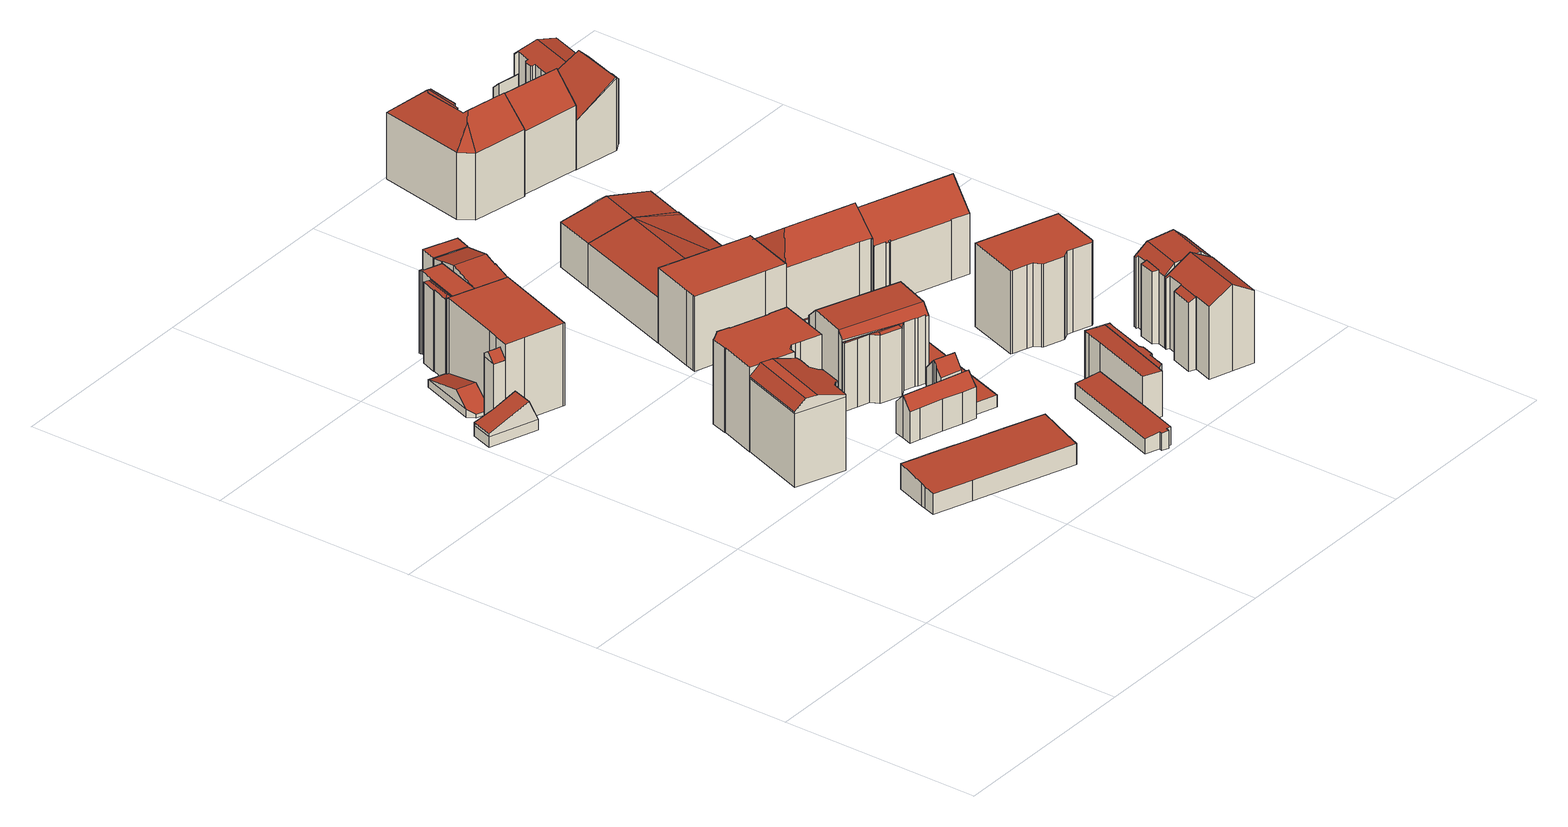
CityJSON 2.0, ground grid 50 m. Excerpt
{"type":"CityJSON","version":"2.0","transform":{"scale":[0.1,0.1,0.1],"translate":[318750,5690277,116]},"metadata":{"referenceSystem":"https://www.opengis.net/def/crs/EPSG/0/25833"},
"CityObjects":{
"building1":{"type":"Building","attributes":{"Dachtyp_tdc":"tdcGableRoof","Gemeindeschluessel":14713000,"Dachneigung":24.39,"QualitaetDacherkennung":6,"Geometrietyp2DReferenz":"3000","function":"31001_9998","roofType":"3100","measuredHeight":7.91},"geometry":[{"type":"MultiSurface","lod":"2","boundaries":[[[0,1,2,3]],[[1,4,5,2]],[[4,6,7,5]],[[6,8,9,7]],[[8,0,3,9]],[[8,10,11,0]],[[12,11,10,13,14]],[[4,14,13,6]],[[1,12,14,4]],[[6,13,10,8]],[[0,11,12,1]],[[3,2,5,7,9]]],"semantics":{"surfaces":[{"type":"WallSurface"},{"type":"RoofSurface"},{"type":"GroundSurface"}],"values":[0,0,0,0,0,1,1,0,0,0,0,2]}}]},
"building2":{"type":"Building","attributes":{"Dachtyp_tdc":"tdcFreeFormRoof","Gemeindeschluessel":14713000,"Dachneigung":16.32,"QualitaetDacherkennung":7,"Geometrietyp2DReferenz":"3000","function":"31001_9998","roofType":"5000","measuredHeight":5.06},"geometry":[{"type":"MultiSurface","lod":"2","boundaries":[[[15,16,17,18]],[[16,19,20,17]],[[19,21,22,20]],[[21,23,24,22]],[[23,25,26,24]],[[25,27,28,26]],[[27,15,18,28]],[[27,25,23,29,30,15]],[[16,30,29,21,19]],[[16,15,30]],[[23,21,29]],[[18,17,20,22,24,26,28]]],"semantics":{"surfaces":[{"type":"WallSurface"},{"type":"RoofSurface"},{"type":"GroundSurface"}],"values":[0,0,0,0,0,0,0,1,1,0,0,2]}}]},
"building3":{"type":"Building","attributes":{"Dachtyp_tdc":"tdcFreeFormRoof","Gemeindeschluessel":14713000,"Dachneigung":17.43,"QualitaetDacherkennung":48,"Geometrietyp2DReferenz":"3000","function":"31001_9998","roofType":"5000","measuredHeight":21.25},"geometry":[{"type":"MultiSurface","lod":"2","boundaries":[[[31,32,33,34]],[[32,35,36,33]],[[35,37,38,36]],[[37,39,40,38]],[[39,41,42,40]],[[41,43,44,42]],[[43,45,46,44]],[[45,47,48,46]],[[47,49,50,48]],[[49,51,52,50]],[[51,53,54,52]],[[53,55,56,54]],[[55,57,58,56]],[[57,59,60,58]],[[59,61,62,60]],[[61,63,64,62]],[[63,65,66,64]],[[65,31,34,66]],[[67,68,69,70]],[[71,72,73,74,75,76,77,78,79,80,81,53,51,82,83,84]],[[85,67,70,76,75]],[[32,85,75,35]],[[31,68,67,85,32]],[[43,71,84,45]],[[45,84,83,47]],[[47,83,82,49]],[[49,82,51]],[[53,81,55]],[[55,81,80,57]],[[57,80,79,59]],[[59,79,78,61]],[[61,78,77,63]],[[63,77,76,70,69,65]],[[35,75,74,37]],[[37,74,73,39]],[[39,73,72,41]],[[41,72,71,43]],[[65,69,68,31]],[[34,33,36,38,40,42,44,46,48,50,52,54,56,58,60,62,64,66]]],"semantics":{"surfaces":[{"type":"WallSurface"},{"type":"RoofSurface"},{"type":"GroundSurface"}],"values":[0,0,0,0,0,0,0,0,0,0,0,0,0,0,0,0,0,0,1,1,1,0,0,0,0,0,0,0,0,0,0,0,0,0,0,0,0,0,2]}}]},
"building4":{"type":"Building","attributes":{"Gemeindeschluessel":14713000,"Geometrietyp2DReferenz":"3000","function":"31001_9998","roofType":"9999"},"children":["building4-1","building4-2"]},
"building4-1":{"type":"BuildingPart","attributes":{"Dachtyp_tdc":"tdcPolyFlatRoof","Dachneigung":0,"QualitaetDacherkennung":67,"Geometrietyp2DReferenz":"3000","roofType":"1000","measuredHeight":20.64},"parents":["building4"],"geometry":[{"type":"MultiSurface","lod":"2","boundaries":[[[86,87,17,88,89,90]],[[87,91,18,17]],[[91,92,28,18]],[[92,93,26,28]],[[93,94,95,26]],[[94,96,97,95]],[[96,98,99,97]],[[98,100,101,99]],[[100,102,103,101]],[[102,104,105,103]],[[104,106,107,108,109,105]],[[106,104,102,100,98,96,94,93,92,91,87,86]],[[88,17,18,28,26,95,97,99,101,103,105,109]],[[90,110,107,106,86]],[[89,88,109,108]],[[89,108,107,110,90]]],"semantics":{"surfaces":[{"type":"WallSurface"},{"type":"RoofSurface"},{"type":"GroundSurface"},{"type":"ClosureSurface"}],"values":[0,0,0,0,0,0,0,0,0,0,0,1,2,0,3,3]}}]},
"building4-2":{"type":"BuildingPart","attributes":{"Dachtyp_tdc":"tdcGableRoof","Dachneigung":46.15,"QualitaetDacherkennung":12,"Geometrietyp2DReferenz":"3000","roofType":"3100","measuredHeight":18.82},"parents":["building4"],"geometry":[{"type":"MultiSurface","lod":"2","boundaries":[[[111,89,88,112]],[[108,113,114,109]],[[113,111,112,114]],[[110,115,113,107]],[[116,115,110,90]],[[111,116,90,89]],[[113,115,116,111]],[[108,107,113]],[[112,88,109,114]],[[109,88,89,108]],[[89,90,110,107,108]]],"semantics":{"surfaces":[{"type":"WallSurface"},{"type":"RoofSurface"},{"type":"GroundSurface"},{"type":"ClosureSurface"}],"values":[0,0,0,1,1,0,0,0,2,3,3]}}]},
"building5":{"type":"Building","attributes":{"Dachtyp_tdc":"tdcPolyFlatRoof","Gemeindeschluessel":14713000,"Dachneigung":5.74,"QualitaetDacherkennung":90,"Geometrietyp2DReferenz":"3000","function":"31001_2000","roofType":"2100","measuredHeight":6.38},"geometry":[{"type":"MultiSurface","lod":"2","boundaries":[[[117,118,119,120]],[[118,121,122,119]],[[121,123,124,122]],[[123,125,126,124]],[[125,127,128,126]],[[127,129,130,128]],[[129,131,132,130]],[[131,133,134,132]],[[133,135,136,134]],[[135,137,138,136]],[[137,139,140,138]],[[139,141,142,140]],[[141,143,144,142]],[[143,145,146,144]],[[145,117,120,146]],[[145,143,141,139,137,135,133,131,129,127,125,123,121,118,117]],[[120,119,122,124,126,128,130,132,134,136,138,140,142,144,146]]],"semantics":{"surfaces":[{"type":"WallSurface"},{"type":"RoofSurface"},{"type":"GroundSurface"}],"values":[0,0,0,0,0,0,0,0,0,0,0,0,0,0,0,1,2]}}]},
"building6":{"type":"Building","attributes":{"Gemeindeschluessel":14713000,"Geometrietyp2DReferenz":"3000","function":"31001_9998","roofType":"9999"},"children":["building6-1","building6-2"]},
"building6-1":{"type":"BuildingPart","attributes":{"Dachtyp_tdc":"tdcPolyFlatRoof","Dachneigung":0,"QualitaetDacherkennung":56,"Geometrietyp2DReferenz":"3000","roofType":"1000","measuredHeight":20.59},"parents":["building6"],"geometry":[{"type":"MultiSurface","lod":"2","boundaries":[[[94,147,148,149,95]],[[150,151,152,153,154]],[[151,155,156,152]],[[155,157,158,156]],[[157,159,160,158]],[[159,161,162,160]],[[161,163,164,162]],[[163,165,166,164]],[[165,94,95,166]],[[165,163,161,159,157,155,151,150,147,94]],[[95,149,153,152,156,158,160,162,164,166]],[[154,148,147,150]],[[154,153,149,148]]],"semantics":{"surfaces":[{"type":"WallSurface"},{"type":"RoofSurface"},{"type":"GroundSurface"},{"type":"ClosureSurface"}],"values":[0,0,0,0,0,0,0,0,0,1,2,0,3]}}]},
"building6-2":{"type":"BuildingPart","attributes":{"Dachtyp_tdc":"tdcFreeFormRoof","Dachneigung":32.53,"QualitaetDacherkennung":35,"Geometrietyp2DReferenz":"3000","roofType":"5000","measuredHeight":20.82},"parents":["building6"],"geometry":[{"type":"MultiSurface","lod":"2","boundaries":[[[167,154,153,168]],[[148,169,26,149]],[[169,170,171,26]],[[170,172,173,171]],[[172,167,168,173]],[[169,148,174]],[[148,154,175,174]],[[154,167,175]],[[167,172,170,169,174,175]],[[168,153,149,26,171,173]],[[149,153,154,148]]],"semantics":{"surfaces":[{"type":"WallSurface"},{"type":"RoofSurface"},{"type":"GroundSurface"},{"type":"ClosureSurface"}],"values":[0,0,0,0,0,1,1,1,1,2,3]}}]},
"building7":{"type":"Building","attributes":{"Dachtyp_tdc":"tdcPolyFlatRoof","Gemeindeschluessel":14713000,"Dachneigung":0,"QualitaetDacherkennung":59,"Geometrietyp2DReferenz":"3000","function":"31001_9998","roofType":"1000","measuredHeight":21.08},"geometry":[{"type":"MultiSurface","lod":"2","boundaries":[[[176,177,178,179]],[[177,180,181,178]],[[180,182,183,181]],[[182,184,185,183]],[[184,186,187,185]],[[186,188,189,187]],[[188,190,191,189]],[[190,192,193,191]],[[192,194,195,193]],[[194,196,197,195]],[[196,198,199,197]],[[198,200,201,199]],[[200,202,203,201]],[[202,204,205,203]],[[204,206,207,205]],[[206,208,209,207]],[[208,210,211,209]],[[210,176,179,211]],[[210,208,206,204,202,200,198,196,194,192,190,188,186,184,182,180,177,176]],[[179,178,181,183,185,187,189,191,193,195,197,199,201,203,205,207,209,211]]],"semantics":{"surfaces":[{"type":"WallSurface"},{"type":"RoofSurface"},{"type":"GroundSurface"}],"values":[0,0,0,0,0,0,0,0,0,0,0,0,0,0,0,0,0,0,1,2]}}]},
"building8":{"type":"Building","attributes":{"Dachtyp_tdc":"tdcGableRoof","Gemeindeschluessel":14713000,"Dachneigung":11.97,"QualitaetDacherkennung":14,"Geometrietyp2DReferenz":"3000","function":"31001_9998","roofType":"3100","measuredHeight":22.22},"geometry":[{"type":"MultiSurface","lod":"2","boundaries":[[[212,213,214,215]],[[213,216,217,214]],[[216,218,219,217]],[[218,220,221,219]],[[220,222,223,221]],[[222,224,99,223]],[[224,225,97,99]],[[225,226,95,97]],[[226,227,228,95]],[[227,229,166,228]],[[229,230,164,166]],[[230,212,215,164]],[[227,226,225,224,222,220,218]],[[218,216,213,212,230,229,227]],[[215,214,217,219,221,223,99,97,95,228,166,164]]],"semantics":{"surfaces":[{"type":"WallSurface"},{"type":"RoofSurface"},{"type":"GroundSurface"}],"values":[0,0,0,0,0,0,0,0,0,0,0,0,1,1,2]}}]},
"building9":{"type":"Building","attributes":{"Gemeindeschluessel":14713000,"Dachneigung":43.56,"Dachorientierung":107.01,"MittlereTraufHoehe":125.54,"QualitaetDacherkennung":21,"ObjektHoehe":10.71,"BodenHoehe":117.23,"Geometrietyp2DReferenz":"3000","AbsoluteHoehe":127.94,"Dachflaeche":135.18,"function":"31001_9998","roofType":"3100","measuredHeight":10.71,"storeysAboveGround":4},"children":["building9-1"],"geometry":[{"type":"MultiSurface","lod":"2","boundaries":[[[231,232,233,234]],[[232,235,236,233]],[[235,237,238,236]],[[237,239,240,238]],[[239,241,242,240]],[[241,243,244,242]],[[243,245,246,244]],[[245,247,248,246]],[[247,249,250,248]],[[249,251,252,250]],[[251,253,254,252]],[[255,256,257,258]],[[256,259,260,257]],[[259,261,262,260]],[[261,231,234,262]],[[256,255,253,251,249,247,245,243,241,239]],[[239,237,235,232,231,261,259,256]],[[234,233,236,238,240,242,244,246,248,250,252,254,258,257,260,262]],[[258,254,253,255]]],"semantics":{"surfaces":[{"type":"WallSurface"},{"type":"RoofSurface"},{"type":"GroundSurface"},{"type":"ClosureSurface"}],"values":[0,0,0,0,0,0,0,0,0,0,0,0,0,0,0,1,1,2,3]}}]},
"building9-1":{"type":"BuildingPart","attributes":{"Dachneigung":40.68,"Dachorientierung":108.31,"MittlereTraufHoehe":127.62,"QualitaetDacherkennung":48,"BodenHoehe":117.23,"ObjektTeilHoehe":12.35,"Geometrietyp2DReferenz":"3000","AbsoluteHoehe":129.58,"Dachflaeche":43.86,"roofType":"3100","measuredHeight":12.35,"storeysAboveGround":4},"parents":["building9"],"geometry":[{"type":"MultiSurface","lod":"2","boundaries":[[[263,264,265,266,267,268,269]],[[269,270,271,272,273,263]],[[254,274,275,276,277,278,279,280,281,282,258]],[[272,271,274,254,253]],[[271,270,275,274]],[[270,269,276,275]],[[269,268,277,276]],[[268,267,278,277]],[[267,266,279,278]],[[266,265,280,279]],[[265,264,281,280]],[[264,263,282,281]],[[263,273,255,258,282]],[[253,255,273,272]],[[253,254,258,255]]],"semantics":{"surfaces":[{"type":"RoofSurface"},{"type":"GroundSurface"},{"type":"WallSurface"},{"type":"ClosureSurface"}],"values":[0,0,1,2,2,2,2,2,2,2,2,2,2,2,3]}}]},
"building10":{"type":"Building","attributes":{"Dachtyp_tdc":"tdcPolyFlatRoof","Gemeindeschluessel":14713000,"Dachneigung":0,"QualitaetDacherkennung":74,"Geometrietyp2DReferenz":"3000","function":"31001_9998","roofType":"1000","measuredHeight":20.35},"geometry":[{"type":"MultiSurface","lod":"2","boundaries":[[[283,284,285,215]],[[284,286,287,285]],[[286,288,217,287]],[[288,289,214,217]],[[289,283,215,214]],[[289,288,286,284,283]],[[215,285,287,217,214]]],"semantics":{"surfaces":[{"type":"WallSurface"},{"type":"RoofSurface"},{"type":"GroundSurface"}],"values":[0,0,0,0,0,1,2]}}]},
"building11":{"type":"Building","attributes":{"Gemeindeschluessel":14713000,"Geometrietyp2DReferenz":"3000","function":"31001_9998","roofType":"9999"},"children":["building11-1","building11-2"]},
"building11-1":{"type":"BuildingPart","attributes":{"Dachtyp_tdc":"tdcCutGableRoof","Dachneigung":3.68,"QualitaetDacherkennung":72,"Geometrietyp2DReferenz":"3000","roofType":"9999","measuredHeight":19.79},"parents":["building11"],"geometry":[{"type":"MultiSurface","lod":"2","boundaries":[[[290,291,292,293]],[[291,294,295,292]],[[294,296,297,295]],[[296,298,299,297]],[[298,300,301,299]],[[300,302,303,301]],[[302,304,305,303]],[[304,306,307,305]],[[306,308,309,307]],[[308,310,311,309]],[[310,312,313,311]],[[312,314,315,313]],[[314,316,317,315]],[[318,319,320,321,322]],[[319,323,324,320]],[[323,290,293,324]],[[300,298,296,294,291,290,323]],[[319,318,316,314,312,310,308,306,304,302]],[[323,319,302,300]],[[293,292,295,297,299,301,303,305,307,309,311,313,315,317,321,320,324]],[[322,316,318]],[[322,321,317,316]]],"semantics":{"surfaces":[{"type":"WallSurface"},{"type":"RoofSurface"},{"type":"GroundSurface"},{"type":"ClosureSurface"}],"values":[0,0,0,0,0,0,0,0,0,0,0,0,0,0,0,0,1,1,1,2,0,3]}}]},
"building11-2":{"type":"BuildingPart","attributes":{"Dachtyp_tdc":"tdcFreeFormRoof","Dachneigung":20.29,"QualitaetDacherkennung":19,"Geometrietyp2DReferenz":"3000","roofType":"5000","measuredHeight":17.28},"parents":["building11"],"geometry":[{"type":"MultiSurface","lod":"2","boundaries":[[[325,326,327,328]],[[326,329,330,327]],[[329,331,332,330]],[[331,333,334,332]],[[333,322,321,334]],[[316,314,315,317]],[[314,325,328,315]],[[322,333,335]],[[333,331,329,336,335]],[[329,326,337,336]],[[326,325,338,337]],[[325,314,338]],[[314,316,322,335,336,337,338]],[[328,327,330,332,334,321,317,315]],[[316,317,321,322]]],"semantics":{"surfaces":[{"type":"WallSurface"},{"type":"RoofSurface"},{"type":"GroundSurface"},{"type":"ClosureSurface"}],"values":[0,0,0,0,0,0,0,1,1,1,1,1,1,2,3]}}]},
"building12":{"type":"Building","attributes":{"Dachtyp_tdc":"tdcPolyFlatRoof","Gemeindeschluessel":14713000,"Dachneigung":7.35,"QualitaetDacherkennung":79,"Geometrietyp2DReferenz":"3000","function":"31001_2463","roofType":"2100","measuredHeight":4.66},"geometry":[{"type":"MultiSurface","lod":"2","boundaries":[[[339,340,341,342]],[[340,343,344,341]],[[343,345,346,344]],[[345,347,348,346]],[[347,349,350,348]],[[349,351,352,350]],[[351,353,354,352]],[[353,355,356,354]],[[355,339,342,356]],[[355,353,351,349,347,345,343,340,339]],[[342,341,344,346,348,350,352,354,356]]],"semantics":{"surfaces":[{"type":"WallSurface"},{"type":"RoofSurface"},{"type":"GroundSurface"}],"values":[0,0,0,0,0,0,0,0,0,1,2]}}]},
"building13":{"type":"Building","attributes":{"Dachtyp_tdc":"tdcPolyFlatRoof","Gemeindeschluessel":14713000,"Dachneigung":0,"QualitaetDacherkennung":58,"Geometrietyp2DReferenz":"3000","function":"31001_9998","roofType":"1000","measuredHeight":18.68},"geometry":[{"type":"MultiSurface","lod":"2","boundaries":[[[357,358,359,360]],[[358,361,362,359]],[[361,363,364,362]],[[363,365,366,364]],[[365,367,368,366]],[[367,369,370,368]],[[369,371,372,370]],[[371,373,374,372]],[[373,357,360,374]],[[373,371,369,367,365,363,361,358,357]],[[360,359,362,364,366,368,370,372,374]]],"semantics":{"surfaces":[{"type":"WallSurface"},{"type":"RoofSurface"},{"type":"GroundSurface"}],"values":[0,0,0,0,0,0,0,0,0,1,2]}}]},
"building14":{"type":"Building","attributes":{"Dachtyp_tdc":"tdcPolyFlatRoof","Gemeindeschluessel":14713000,"Dachneigung":0,"QualitaetDacherkennung":89,"Geometrietyp2DReferenz":"3000","function":"31001_2463","roofType":"1000","measuredHeight":3.01},"geometry":[{"type":"MultiSurface","lod":"2","boundaries":[[[375,376,377,378]],[[376,379,380,377]],[[379,381,382,380]],[[381,383,384,382]],[[383,385,386,384]],[[385,375,378,386]],[[385,383,381,379,376,375]],[[378,377,380,382,384,386]]],"semantics":{"surfaces":[{"type":"WallSurface"},{"type":"RoofSurface"},{"type":"GroundSurface"}],"values":[0,0,0,0,0,0,1,2]}}]},
"building15":{"type":"Building","attributes":{"Gemeindeschluessel":14713000,"Geometrietyp2DReferenz":"3000","function":"31001_9998","roofType":"9999"},"children":["building15-1","building15-2"]},
"building15-1":{"type":"BuildingPart","attributes":{"Dachtyp_tdc":"tdcPolyFlatRoof","Dachneigung":4.61,"QualitaetDacherkennung":71,"Geometrietyp2DReferenz":"3000","roofType":"2100","measuredHeight":11.78},"parents":["building15"],"geometry":[{"type":"MultiSurface","lod":"2","boundaries":[[[387,388,389,390]],[[388,391,392,389]],[[391,393,394,392]],[[393,395,396,394]],[[395,397,398,396]],[[397,399,400,398]],[[399,401,402,400]],[[401,403,404,402]],[[403,401,399,397,395,393,391,388,387]],[[390,389,392,394,396,398,400,402,404]],[[387,390,404,403]]],"semantics":{"surfaces":[{"type":"WallSurface"},{"type":"RoofSurface"},{"type":"GroundSurface"},{"type":"ClosureSurface"}],"values":[0,0,0,0,0,0,0,0,1,2,3]}}]},
"building15-2":{"type":"BuildingPart","attributes":{"Dachtyp_tdc":"tdcPolyFlatRoof","Dachneigung":3.16,"QualitaetDacherkennung":78,"Geometrietyp2DReferenz":"3000","roofType":"2100","measuredHeight":11.38},"parents":["building15"],"geometry":[{"type":"MultiSurface","lod":"2","boundaries":[[[405,406,404,403]],[[405,407,408,406]],[[407,409,410,408]],[[409,411,412,410]],[[411,413,414,412]],[[413,415,416,414]],[[415,417,418,416]],[[417,419,420,418]],[[419,421,422,420]],[[421,423,424,422]],[[423,425,426,424]],[[425,387,390,426]],[[425,423,421,419,417,415,413,411,409,407,405,403,387]],[[390,404,406,408,410,412,414,416,418,420,422,424,426]],[[403,404,390,387]]],"semantics":{"surfaces":[{"type":"WallSurface"},{"type":"RoofSurface"},{"type":"GroundSurface"},{"type":"ClosureSurface"}],"values":[0,0,0,0,0,0,0,0,0,0,0,0,1,2,3]}}]},
"building16":{"type":"Building","attributes":{"Dachtyp_tdc":"tdcFreeFormRoof","Gemeindeschluessel":14713000,"Dachneigung":12.08,"QualitaetDacherkennung":93,"Geometrietyp2DReferenz":"3000","function":"31001_2000","roofType":"5000","measuredHeight":13.73},"geometry":[{"type":"MultiSurface","lod":"2","boundaries":[[[427,428,429,430]],[[428,431,432,429]],[[431,433,434,432]],[[433,435,436,434]],[[435,437,438,436]],[[437,439,440,438]],[[439,427,430,440]],[[431,435,433]],[[435,439,437]],[[441,435,431]],[[441,439,435]],[[439,441,442]],[[441,431,428]],[[442,441,428,427]],[[442,427,439]],[[430,429,432,434,436,438,440]]],"semantics":{"surfaces":[{"type":"WallSurface"},{"type":"RoofSurface"},{"type":"GroundSurface"}],"values":[0,0,0,0,0,0,0,1,1,1,1,1,0,1,0,2]}}]},
"building17":{"type":"Building","attributes":{"Gemeindeschluessel":14713000,"Geometrietyp2DReferenz":"3000","function":"31001_9998","roofType":"9999"},"children":["building17-1","building17-2"]},
"building17-1":{"type":"BuildingPart","attributes":{"Dachtyp_tdc":"tdcPolyFlatRoof","Dachneigung":0,"QualitaetDacherkennung":0,"Geometrietyp2DReferenz":"3000","roofType":"9999","measuredHeight":3},"parents":["building17"],"geometry":[{"type":"MultiSurface","lod":"2","boundaries":[[[443,444,445,446,447,448,449,450,451,452]],[[451,450,453,454]],[[450,449,455,453]],[[449,448,456,455]],[[448,447,457,456]],[[447,446,458,457]],[[446,445,459,458]],[[445,444,460,459]],[[444,443,360,460]],[[443,452,461,360]],[[461,454,453,455,456,457,458,459,460,360]],[[454,461,452,451]]],"semantics":{"surfaces":[{"type":"RoofSurface"},{"type":"WallSurface"},{"type":"GroundSurface"},{"type":"ClosureSurface"}],"values":[0,1,1,1,1,1,1,1,1,1,2,3]}}]},
"building17-2":{"type":"BuildingPart","attributes":{"Dachtyp_tdc":"tdcHipAndGableRoof","Dachneigung":36.85,"QualitaetDacherkennung":58,"Geometrietyp2DReferenz":"3000","roofType":"5000","measuredHeight":22.81},"parents":["building17"],"geometry":[{"type":"MultiSurface","lod":"2","boundaries":[[[462,463,464,465]],[[463,466,467,464]],[[466,468,469,467]],[[468,470,471,469]],[[470,472,473,471]],[[472,474,475,473]],[[474,476,477,475]],[[476,478,451,454,477]],[[479,480,374,461,452]],[[480,481,482,374]],[[481,483,484,482]],[[483,462,465,484]],[[480,479,485]],[[479,478,476,474,472,470,485]],[[470,468,466,463,462,483,481,480,485]],[[465,464,467,469,471,473,475,477,454,461,374,482,484]],[[452,451,478,479]],[[452,461,454,451]]],"semantics":{"surfaces":[{"type":"WallSurface"},{"type":"RoofSurface"},{"type":"GroundSurface"},{"type":"ClosureSurface"}],"values":[0,0,0,0,0,0,0,0,0,0,0,0,1,1,1,2,0,3]}}]},
"building18":{"type":"Building","attributes":{"Dachtyp_tdc":"tdcGableRoof","Gemeindeschluessel":14713000,"Dachneigung":12.3,"QualitaetDacherkennung":86,"Geometrietyp2DReferenz":"3000","function":"31001_2000","roofType":"3100","measuredHeight":13.8},"geometry":[{"type":"MultiSurface","lod":"2","boundaries":[[[486,487,488,432]],[[487,428,429,488]],[[428,489,490,429]],[[489,491,492,490]],[[491,493,494,492]],[[493,495,496,494]],[[495,497,498,496]],[[497,499,500,498]],[[499,486,432,500]],[[495,493,491,489,428,487]],[[487,486,499,497,495]],[[432,488,429,490,492,494,496,498,500]]],"semantics":{"surfaces":[{"type":"WallSurface"},{"type":"RoofSurface"},{"type":"GroundSurface"}],"values":[0,0,0,0,0,0,0,0,0,1,1,2]}}]},
"building19":{"type":"Building","attributes":{"Gemeindeschluessel":14713000,"Dachtyp_tdc":"tdcPolyFlatRoof","Dachneigung":0,"QualitaetDacherkennung":49,"Geometrietyp2DReferenz":"3000","function":"31001_9998","roofType":"1000","measuredHeight":20.8},"geometry":[{"type":"MultiSurface","lod":"2","boundaries":[[[501,502,503,504]],[[502,505,506,503]],[[505,507,508,506]],[[507,509,510,508]],[[509,511,512,510]],[[511,513,514,512]],[[513,515,516,514]],[[515,517,518,516]],[[517,519,520,518]],[[519,521,522,520]],[[521,523,524,522]],[[523,525,526,524]],[[525,527,528,526]],[[527,529,530,528]],[[529,501,504,530]],[[529,527,525,523,521,519,517,515,513,511,509,507,505,502,501]],[[504,503,506,508,510,512,514,516,518,520,522,524,526,528,530]]],"semantics":{"surfaces":[{"type":"WallSurface"},{"type":"RoofSurface"},{"type":"GroundSurface"}],"values":[0,0,0,0,0,0,0,0,0,0,0,0,0,0,0,1,2]}}]},
"building20":{"type":"Building","attributes":{"Gemeindeschluessel":14713000,"Geometrietyp2DReferenz":"3000","function":"31001_9998","roofType":"9999"},"children":["building20-1","building20-2"]},
"building20-1":{"type":"BuildingPart","attributes":{"Dachtyp_tdc":"tdcGableRoof","Dachneigung":30.76,"QualitaetDacherkennung":83,"Geometrietyp2DReferenz":"3000","roofType":"3100","measuredHeight":21.66},"parents":["building20"],"geometry":[{"type":"MultiSurface","lod":"2","boundaries":[[[531,532,533,534]],[[532,535,536,533]],[[535,537,538,536]],[[539,540,541]],[[540,542,543,541]],[[542,544,545,543]],[[544,546,547,545]],[[546,548,549,547]],[[548,550,551,549]],[[550,552,553,551]],[[552,531,534,553]],[[548,546,544,542,540,539,537,535,532,531]],[[531,552,550,548]],[[534,533,536,538,541,543,545,547,549,551,553]],[[541,538,537,539]]],"semantics":{"surfaces":[{"type":"WallSurface"},{"type":"RoofSurface"},{"type":"GroundSurface"},{"type":"ClosureSurface"}],"values":[0,0,0,0,0,0,0,0,0,0,0,1,1,2,3]}}]},
"building20-2":{"type":"BuildingPart","attributes":{"Dachtyp_tdc":"tdcPolyFlatRoof","Dachneigung":29.82,"QualitaetDacherkennung":43,"Geometrietyp2DReferenz":"3000","roofType":"2100","measuredHeight":18.16},"parents":["building20"],"geometry":[{"type":"MultiSurface","lod":"2","boundaries":[[[554,539,541,555]],[[556,557,538,537]],[[556,554,555,557]],[[556,537,539,554]],[[555,541,538,557]],[[537,538,541,539]]],"semantics":{"surfaces":[{"type":"WallSurface"},{"type":"RoofSurface"},{"type":"GroundSurface"},{"type":"ClosureSurface"}],"values":[0,0,0,1,2,3]}}]},
"building21":{"type":"Building","attributes":{"Gemeindeschluessel":14713000,"Geometrietyp2DReferenz":"3000","function":"31001_9998","roofType":"9999"},"children":["building21-1","building21-2"]},
"building21-1":{"type":"BuildingPart","attributes":{"Dachtyp_tdc":"tdcPolyFlatRoof","Dachneigung":0,"QualitaetDacherkennung":0,"Geometrietyp2DReferenz":"3000","roofType":"9999","measuredHeight":3.03},"parents":["building21"],"geometry":[{"type":"MultiSurface","lod":"2","boundaries":[[[558,559,560,561,562,563]],[[563,562,564,565]],[[562,561,566,564]],[[559,558,567,568]],[[558,563,565,567]],[[565,564,566,569,568,567]],[[568,569,560,559]],[[569,566,561,560]]],"semantics":{"surfaces":[{"type":"RoofSurface"},{"type":"WallSurface"},{"type":"GroundSurface"},{"type":"ClosureSurface"}],"values":[0,1,1,1,1,2,3,3]}}]},
"building21-2":{"type":"BuildingPart","attributes":{"Dachtyp_tdc":"tdcGableRoof","Dachneigung":46.74,"QualitaetDacherkennung":61,"Geometrietyp2DReferenz":"3000","roofType":"3100","measuredHeight":21.83},"parents":["building21"],"geometry":[{"type":"MultiSurface","lod":"2","boundaries":[[[570,571,572,573]],[[571,574,575,572]],[[574,576,577,575]],[[576,578,579,577]],[[578,580,581,579]],[[580,582,583,581]],[[582,584,585,583]],[[584,586,559,568,585]],[[587,566,561]],[[587,588,589,566]],[[588,590,591,589]],[[590,592,593,591]],[[592,594,595,593]],[[594,596,597,595]],[[596,598,599,597]],[[598,600,601,599]],[[600,602,603,601]],[[602,604,605,603]],[[604,606,607,605]],[[606,608,609,607]],[[608,570,573,609]],[[604,602,600,598,596,594,592,590,588,587,610]],[[610,586,584,582,580,578,576,574,571,570,608,606,604]],[[573,572,575,577,579,581,583,585,568,569,566,589,591,593,595,597,599,601,603,605,607,609]],[[560,559,586,610]],[[569,568,559,560]],[[587,561,560,610]],[[569,560,561,566]]],"semantics":{"surfaces":[{"type":"WallSurface"},{"type":"RoofSurface"},{"type":"GroundSurface"},{"type":"ClosureSurface"}],"values":[0,0,0,0,0,0,0,0,0,0,0,0,0,0,0,0,0,0,0,0,0,1,1,2,0,3,0,3]}}]},
"building22":{"type":"Building","attributes":{"Gemeindeschluessel":14713000,"Geometrietyp2DReferenz":"3000","function":"31001_9998","roofType":"9999"},"children":["building22-1","building22-2"]},
"building22-1":{"type":"BuildingPart","attributes":{"Dachtyp_tdc":"tdcPolyFlatRoof","Dachneigung":16.45,"QualitaetDacherkennung":27,"Geometrietyp2DReferenz":"3000","roofType":"2100","measuredHeight":18.44},"parents":["building22"],"geometry":[{"type":"MultiSurface","lod":"2","boundaries":[[[611,612,613,614,615]],[[616,617,618,619,620]],[[617,611,615,618]],[[617,616,612,611]],[[615,614,619,618]],[[616,620,613,612]],[[620,619,614,613]]],"semantics":{"surfaces":[{"type":"WallSurface"},{"type":"RoofSurface"},{"type":"GroundSurface"},{"type":"ClosureSurface"}],"values":[0,0,0,1,2,0,3]}}]},
"building22-2":{"type":"BuildingPart","attributes":{"Dachtyp_tdc":"tdcCutGableRoof","Dachneigung":4.09,"QualitaetDacherkennung":72,"Geometrietyp2DReferenz":"3000","roofType":"9999","measuredHeight":20.86},"parents":["building22"],"geometry":[{"type":"MultiSurface","lod":"2","boundaries":[[[621,620,619,547]],[[613,622,614]],[[622,623,624,614]],[[623,625,626,624]],[[625,627,628,626]],[[627,629,630,628]],[[629,631,632,630]],[[631,633,634,632]],[[633,635,636,634]],[[635,637,551,636]],[[637,638,639,551]],[[638,640,641,639]],[[640,621,547,641]],[[631,629,627,625,623,622,613,620,621,640]],[[638,637,635,633]],[[640,638,633,631]],[[547,619,614,624,626,628,630,632,634,636,551,639,641]],[[613,614,619,620]]],"semantics":{"surfaces":[{"type":"WallSurface"},{"type":"RoofSurface"},{"type":"GroundSurface"},{"type":"ClosureSurface"}],"values":[0,0,0,0,0,0,0,0,0,0,0,0,0,1,1,1,2,3]}}]},
"building23":{"type":"Building","attributes":{"Dachtyp_tdc":"tdcFreeFormRoof","Gemeindeschluessel":14713000,"Dachneigung":43.29,"QualitaetDacherkennung":42,"Geometrietyp2DReferenz":"3000","function":"31001_9998","roofType":"5000","measuredHeight":22.93},"geometry":[{"type":"MultiSurface","lod":"2","boundaries":[[[642,643,644,645]],[[643,646,647,644]],[[646,648,649,647]],[[648,650,651,649]],[[650,652,653,651]],[[652,654,655,653]],[[654,656,657,655]],[[656,658,659,657]],[[658,660,661,659]],[[660,662,663,661]],[[662,664,665,663]],[[664,642,645,665]],[[666,667,668,669,670,664,662]],[[666,662,660]],[[671,667,666,660,658]],[[671,658,656]],[[668,667,671,656,654]],[[669,668,654,652]],[[672,670,669,652,650]],[[673,672,650,648]],[[674,673,648,646]],[[675,674,646,643]],[[675,643,642]],[[670,672,673,674,675,642,664]],[[645,644,647,649,651,653,655,657,659,661,663,665]]],"semantics":{"surfaces":[{"type":"WallSurface"},{"type":"RoofSurface"},{"type":"GroundSurface"}],"values":[0,0,0,0,0,0,0,0,0,0,0,0,1,1,1,0,1,1,1,1,1,1,1,1,2]}}]},
"building24":{"type":"Building","attributes":{"Gemeindeschluessel":14713000,"Geometrietyp2DReferenz":"3000","function":"31001_9998","roofType":"9999"},"children":["building24-1","building24-2"]},
"building24-1":{"type":"BuildingPart","attributes":{"Dachtyp_tdc":"tdcPolyFlatRoof","Dachneigung":44.88,"QualitaetDacherkennung":25,"Geometrietyp2DReferenz":"3000","roofType":"2100","measuredHeight":19.91},"parents":["building24"],"geometry":[{"type":"MultiSurface","lod":"2","boundaries":[[[676,677,678,679,680]],[[677,681,682,678]],[[681,683,684,682]],[[683,685,686,684]],[[685,687,688,689,686]],[[690,691,687,685,683,681,677,676]],[[679,678,682,684,686,689,692,693]],[[694,688,687,691]],[[694,692,689,688]],[[695,694,691,690]],[[695,693,692,694]],[[676,680,695,690]],[[680,679,693,695]]],"semantics":{"surfaces":[{"type":"WallSurface"},{"type":"RoofSurface"},{"type":"GroundSurface"},{"type":"ClosureSurface"}],"values":[0,0,0,0,0,1,2,0,3,0,3,0,3]}}]},
"building24-2":{"type":"BuildingPart","attributes":{"Dachtyp_tdc":"tdcGableRoof","Dachneigung":44.97,"QualitaetDacherkennung":46,"Geometrietyp2DReferenz":"3000","roofType":"3100","measuredHeight":22.25},"parents":["building24"],"geometry":[{"type":"MultiSurface","lod":"2","boundaries":[[[688,696,697,689]],[[696,698,699,697]],[[698,700,701,699]],[[700,702,703,701]],[[702,704,705,703]],[[704,706,707,705]],[[706,708,709,707]],[[708,680,679,709]],[[706,704,702,700]],[[700,698,696,688,694,695,680,708,706]],[[693,692,689,697,699,701,703,705,707,709,679]],[[692,693,695,694]],[[688,689,692,694]],[[693,679,680,695]]],"semantics":{"surfaces":[{"type":"WallSurface"},{"type":"RoofSurface"},{"type":"GroundSurface"},{"type":"ClosureSurface"}],"values":[0,0,0,0,0,0,0,0,1,1,2,3,3,3]}}]},
"building25":{"type":"Building","attributes":{"Dachtyp_tdc":"tdcFreeFormRoof","Gemeindeschluessel":14713000,"Dachneigung":28.91,"QualitaetDacherkennung":30,"Geometrietyp2DReferenz":"3000","function":"31001_9998","roofType":"5000","measuredHeight":18.38},"geometry":[{"type":"MultiSurface","lod":"2","boundaries":[[[710,711,712,713]],[[711,714,715,712]],[[714,716,717,715]],[[716,718,719,717]],[[718,720,721,719]],[[720,722,723,721]],[[722,724,725,723]],[[724,726,727,725]],[[726,728,729,727]],[[728,730,731,729]],[[730,732,733,731]],[[732,710,713,733]],[[734,735,732,730,728,726,724,722]],[[711,710,735,734,720,718,716,714]],[[722,720,734]],[[710,732,735]],[[713,712,715,717,719,721,723,725,727,729,731,733]]],"semantics":{"surfaces":[{"type":"WallSurface"},{"type":"RoofSurface"},{"type":"GroundSurface"}],"values":[0,0,0,0,0,0,0,0,0,0,0,0,1,1,0,0,2]}}]},
"building26":{"type":"Building","attributes":{"Dachtyp_tdc":"tdcGableRoof","Gemeindeschluessel":14713000,"Dachneigung":14.8,"QualitaetDacherkennung":85,"Geometrietyp2DReferenz":"3000","function":"31001_9998","roofType":"3100","measuredHeight":15.92},"geometry":[{"type":"MultiSurface","lod":"2","boundaries":[[[736,737,738,739]],[[740,741,742,743,744,745,746,747,748,749,750,751,752,753,737]],[[737,736,754,740]],[[738,755,756,757,758,759,760,761,762,763,764,765,766,767,768,769,739]],[[737,753,755,738]],[[753,752,756,755]],[[752,751,757,756]],[[751,750,758,757]],[[750,749,759,758]],[[749,748,760,759]],[[748,747,761,760]],[[747,746,762,761]],[[746,745,763,762]],[[745,744,764,763]],[[744,743,765,764]],[[743,742,766,765]],[[742,741,767,766]],[[741,740,768,767]],[[740,754,769,768]],[[754,736,739,769]]],"semantics":{"surfaces":[{"type":"WallSurface"},{"type":"RoofSurface"},{"type":"GroundSurface"}],"values":[0,1,1,2,0,0,0,0,0,0,0,0,0,0,0,0,0,0,0,0]}}]}
},
"vertices":[
[125,1122,35],[6,1163,35],[6,1163,9],[125,1122,9],[24,1216,35],[24,1216,9],[66,1196,35],[66,1196,9],[141,1170,35],[141,1170,9],[119,1178,88],[103,1130,88],[6,1163,42],[66,1196,63],[24,1216,42],
[171,1394,27],[117,1245,17],[117,1245,8],[171,1394,8],[86,1257,17],[86,1257,8],[75,1275,28],[75,1275,8],[126,1414,26],[126,1414,8],[168,1399,26],[168,1399,8],[167,1395,27],[167,1395,8],[89,1312,58],[135,1295,58],
[321,707,194],[363,692,194],[363,692,11],[321,707,11],[376,687,194],[376,687,11],[428,668,194],[428,668,11],[433,666,194],[433,666,11],[433,658,194],[433,658,11],[432,654,194],[432,654,11],[421,625,194],[421,625,11],[432,607,194],[432,607,11],[440,603,194],[440,603,11],[441,600,194],[441,600,11],[423,549,194],[423,549,11],[420,547,194],[420,547,11],[415,549,194],[415,549,11],[398,539,194],[398,539,11],[384,503,194],[384,503,11],[382,498,194],[382,498,11],[262,544,194],[262,544,11],[347,698,224],[321,707,199],[262,544,199],[287,534,224],[432,654,203],[433,658,203],[433,666,204],[428,668,205],[376,687,223],[316,523,223],[382,498,201],[384,503,201],[398,539,201],[415,549,196],[420,547,195],[440,603,195],[432,607,198],[421,625,203],[363,692,223],
[108,1222,214],[117,1245,214],[108,1222,8],[108,1222,174],[108,1222,183],[171,1394,214],[167,1395,214],[168,1399,214],[237,1374,214],[237,1374,8],[314,1346,214],[314,1346,8],[316,1345,214],[316,1345,8],[239,1137,214],[239,1137,8],[236,1138,214],[236,1138,8],[141,1170,214],[141,1170,8],[95,1186,214],[95,1186,175],[95,1186,174],[95,1186,8],[102,1206,196],
[80,1232,174],[80,1232,8],[66,1196,174],[66,1196,8],[73,1216,196],[80,1232,183],
[442,207,63],[348,241,63],[348,241,12],[442,207,12],[358,269,66],[358,269,12],[362,282,68],[362,282,12],[390,358,76],[390,358,12],[424,345,76],[424,345,12],[441,339,76],[441,339,12],[458,333,76],[458,333,12],[499,318,76],[499,318,12],[543,302,76],[543,302,12],[635,268,76],[635,268,12],[734,232,76],[734,232,12],[718,188,71],[718,188,12],[707,157,68],[707,157,12],[693,118,64],[693,118,12],
[185,1393,214],[185,1393,210],[185,1393,8],[214,1473,214],[226,1505,214],[226,1505,8],[214,1473,8],[214,1473,210],[223,1506,214],[223,1506,8],[225,1512,214],[225,1512,8],[233,1509,214],[233,1509,8],[232,1506,214],[232,1506,8],[275,1490,214],[275,1490,8],[277,1489,214],[277,1489,8],
[197,1480,210],[197,1480,8],[168,1399,210],[184,1441,211],[184,1441,8],[182,1442,210],[182,1442,8],[180,1404,216],[202,1468,216],
[468,683,221],[457,687,221],[457,687,10],[468,683,10],[446,691,221],[446,691,10],[433,683,221],[433,683,10],[428,668,221],[428,668,10],[321,707,221],[321,707,10],[354,796,221],[354,796,10],[352,797,221],[352,797,10],[366,837,221],[366,837,10],[370,838,221],[370,838,10],[392,848,221],[392,848,10],[395,850,221],[395,850,10],[425,839,221],[425,839,10],[424,837,221],[424,837,10],[520,803,221],[520,803,10],[521,805,221],[521,805,10],[564,790,221],[564,790,10],[520,665,221],[520,665,10],
[286,1520,210],[359,1493,210],[359,1493,8],[286,1520,8],[367,1490,210],[367,1490,8],[342,1422,230],[342,1422,8],[330,1390,223],[330,1390,8],[332,1390,223],[332,1390,8],[316,1345,213],[314,1346,213],[237,1374,213],[264,1450,230],[264,1450,8],[277,1489,219],[275,1490,219],
[679,411,91],[631,427,92],[631,427,12],[679,411,12],[575,444,91],[575,444,12],[550,452,91],[550,452,12],[558,477,119],[558,477,12],[566,502,91],[566,502,12],[605,491,91],[605,491,12],[612,489,91],[612,489,12],[616,488,91],[616,488,12],[633,482,91],[633,482,12],[636,482,91],[636,482,12],[681,468,91],[681,468,12],[732,453,91],[723,427,119],[723,427,12],[732,453,12],[719,414,105],[719,414,12],[714,400,91],[714,400,12],
[741,477,136],[749,500,105],[718,512,105],[719,515,101],[699,521,102],[692,499,130],[690,493,136],[688,487,128],[686,483,123],[681,468,105],[732,453,105],[686,483,12],[688,487,12],[690,493,12],[692,499,12],[699,521,12],[719,515,12],[718,512,12],[749,500,12],[741,477,12],
[286,1520,212],[300,1559,212],[300,1559,8],[381,1527,212],[381,1527,8],[367,1490,212],[359,1493,212],
[616,769,183],[617,772,180],[617,772,10],[616,769,10],[818,701,175],[818,701,10],[818,699,177],[818,699,10],[817,696,180],[817,696,10],[808,670,208],[808,670,10],[779,588,203],[779,588,10],[773,570,178],[773,570,10],[766,572,178],[766,572,10],[767,574,181],[767,574,10],[749,580,180],[749,580,10],[743,583,180],[743,583,10],[716,593,180],[716,593,10],[717,593,180],[717,593,10],[574,651,185],[579,664,203],[579,664,10],[574,651,10],[574,651,180],[608,746,208],[608,746,10],
[697,583,180],[643,602,180],[643,602,10],[697,583,10],[633,622,180],[633,622,10],[604,632,180],[604,632,10],[572,643,180],[572,643,10],[577,645,181],[635,623,180],[650,609,183],[697,592,183],
[817,28,48],[908,282,48],[908,282,10],[817,28,10],[968,261,56],[968,261,10],[914,107,56],[914,107,10],[878,6,56],[878,6,10],[868,10,55],[868,10,10],[865,2,55],[865,2,10],[849,8,53],[849,8,10],[851,15,53],[851,15,10],
[735,920,197],[686,937,197],[686,937,10],[735,920,10],[512,996,197],[512,996,10],[514,1001,197],[514,1001,10],[522,1024,197],[522,1024,10],[558,1127,197],[558,1127,10],[560,1127,197],[560,1127,10],[776,1050,197],[776,1050,10],[781,1049,197],[781,1049,10],
[719,414,41],[761,534,41],[761,534,11],[719,414,11],[773,570,41],[773,570,11],[817,696,41],[817,696,11],[877,675,41],[877,675,11],[779,393,41],[779,393,11],
[965,102,123],[961,91,123],[961,91,9],[965,102,9],[914,107,127],[914,107,9],[968,261,127],[968,261,9],[982,300,127],[982,300,9],[987,313,127],[987,313,9],[988,317,127],[988,317,9],[1017,307,125],[1017,307,9],[1038,301,123],[1038,301,9],
[1051,297,122],[1051,297,9],[1046,285,122],[1046,285,9],[1013,191,122],[1013,191,9],[1014,188,122],[1014,188,9],[1016,182,122],[1016,182,9],[1005,152,122],[1005,152,9],[1003,149,122],[1003,149,9],[999,151,122],[999,151,9],[992,131,122],[992,131,9],[987,118,122],[987,118,9],[984,109,122],[984,109,9],
[560,1127,121],[648,1380,121],[648,1380,8],[560,1127,8],[864,1303,121],[864,1303,8],[864,1301,121],[864,1301,8],[860,1290,121],[860,1290,8],[848,1255,121],[848,1255,8],[776,1050,121],[776,1050,8],[756,1342,146],[668,1089,146],
[735,920,40],[778,905,40],[778,904,40],[905,859,40],[906,862,40],[909,861,40],[909,859,40],[915,857,40],[916,859,40],[736,923,40],[915,857,10],[916,859,10],[909,859,10],[909,861,10],[906,862,10],[905,859,10],[778,904,10],[778,905,10],[736,923,10],
[952,992,183],[951,990,184],[951,990,10],[952,992,10],[958,988,184],[958,988,10],[991,976,184],[991,976,10],[967,909,238],[967,909,10],[945,846,182],[945,846,10],[942,847,182],[942,847,10],[942,849,184],[942,849,10],[916,859,184],[736,923,185],[781,1049,185],[823,1034,186],[823,1034,10],[824,1035,184],[824,1035,10],[795,970,238],
[864,1303,120],[757,1341,146],[757,1341,8],[683,1478,121],[683,1478,8],[749,1454,137],[749,1454,8],[771,1447,142],[771,1447,8],[792,1439,146],[792,1439,8],[811,1432,142],[811,1432,8],[898,1401,120],[898,1401,8],
[1169,431,216],[1123,448,216],[1123,448,8],[1169,431,8],[1108,453,216],[1108,453,8],[1090,445,216],[1090,445,8],[1088,444,216],[1088,444,8],[1037,462,216],[1037,462,8],[1035,465,216],[1035,465,8],[1026,482,216],[1026,482,8],[1012,487,216],[1012,487,8],[977,499,216],[977,499,8],[973,501,216],[973,501,8],[1018,629,216],[1018,629,8],[1219,559,216],[1219,559,8],[1178,441,216],[1178,441,8],[1175,435,216],[1175,435,8],
[1199,83,224],[1143,102,189],[1143,102,8],[1199,83,8],[1160,149,189],[1160,149,8],[1159,149,189],[1159,149,8],[1179,203,189],[1179,203,190],[1179,203,8],[1193,244,189],[1193,244,8],[1185,247,185],[1185,247,8],[1188,253,185],[1188,253,8],[1251,233,224],[1251,233,8],[1306,215,191],[1306,215,8],[1253,64,190],[1253,64,8],
[1162,209,179],[1162,209,8],[1143,156,179],[1143,156,8],
[945,846,39],[949,845,39],[970,905,39],[992,967,39],[994,975,39],[991,976,39],[994,975,9],[991,976,9],[992,967,9],[945,846,9],[949,845,9],[970,905,9],
[1134,779,159],[988,831,160],[988,831,9],[1134,779,9],[989,833,162],[989,833,9],[985,834,162],[985,834,9],[984,832,159],[984,832,9],[977,835,159],[977,835,9],[978,837,162],[978,837,9],[950,847,162],[950,847,9],[949,845,160],[992,967,159],[991,964,163],[991,964,9],[1088,930,162],[1088,930,9],[1116,921,161],[1116,921,9],[1186,897,161],[1186,897,9],[1187,900,157],[1187,900,9],[1218,889,157],[1218,889,9],[1217,886,161],[1217,886,9],[1221,884,161],[1221,884,9],[1200,824,227],[1200,824,9],[1179,764,160],[1179,764,9],[1135,780,161],[1135,780,9],[970,905,227],
[1198,323,188],[1211,319,192],[1211,319,187],[1211,319,8],[1198,323,8],[1195,274,192],[1185,284,188],[1185,284,8],[1195,274,8],[1195,274,187],
[1188,253,187],[1211,319,188],[1221,348,187],[1221,348,8],[1216,350,183],[1216,350,8],[1218,353,183],[1218,353,8],[1219,357,183],[1219,357,8],[1249,346,211],[1249,346,8],[1313,324,216],[1313,324,8],[1340,314,190],[1340,314,8],[1306,215,190],[1278,224,216],[1278,224,8],[1213,245,211],[1213,245,8],
[884,1970,168],[883,1966,168],[883,1966,1],[884,1970,1],[871,1899,168],[871,1899,1],[864,1897,168],[864,1897,1],[861,1884,168],[861,1884,1],[851,1879,168],[851,1879,1],[847,1856,168],[847,1856,1],[901,1846,168],[901,1846,1],[875,1718,168],[875,1718,1],[736,1744,168],[736,1744,1],[714,1778,168],[714,1778,1],[756,1995,168],[756,1995,1],[765,1788,214],[785,1801,230],[779,1809,224],[800,1918,223],[804,1923,226],[888,1782,230],[811,1924,224],[823,1933,214],[830,1933,212],[879,1967,172],
[945,1838,204],[949,1856,186],[949,1856,6],[945,1838,6],[945,1838,168],[992,1848,186],[992,1848,6],[993,1855,178],[993,1855,6],[1005,1853,179],[1005,1853,6],[999,1828,204],[999,1828,168],[999,1828,6],[945,1837,205],[999,1827,205],[999,1827,6],[945,1837,6],[999,1827,169],[945,1837,169],
[1052,1816,169],[1052,1816,6],[1043,1779,204],[1043,1779,6],[1037,1753,228],[1037,1753,6],[1022,1691,165],[1022,1691,6],[875,1718,164],[875,1718,6],[888,1782,228],[888,1782,6],[901,1846,169],[901,1846,6],
[1199,1792,164],[1169,1708,167],[1169,1708,4],[1199,1792,4],[1171,1708,165],[1171,1708,4],[1162,1682,166],[1162,1682,4],[1160,1682,168],[1160,1682,4],[1138,1669,184],[1138,1669,4],[1022,1691,125],[1022,1691,4],[1043,1779,121],[1043,1779,4],[1080,1772,141],[1080,1772,4],[1091,1780,146],[1091,1780,4],[1104,1815,147],[1104,1815,4],[1107,1823,147],[1107,1823,4],[1135,1670,187],[1176,1799,187],
[1199,1792,148],[1153,1807,161],[1153,1807,2],[1199,1792,2],[1193,1922,161],[1138,1942,145],[1136,1938,145],[1145,1935,148],[1134,1901,148],[1128,1903,146],[1125,1901,145],[1119,1884,145],[1120,1879,146],[1126,1877,148],[1118,1855,148],[1110,1832,148],[1108,1828,148],[1107,1823,148],[1239,1905,148],[1107,1823,2],[1108,1828,2],[1110,1832,2],[1118,1855,2],[1126,1877,2],[1120,1879,2],[1119,1884,2],[1125,1901,2],[1128,1903,2],[1134,1901,2],[1145,1935,2],[1136,1938,2],[1138,1942,2],[1193,1922,2],[1239,1905,2]
]}
